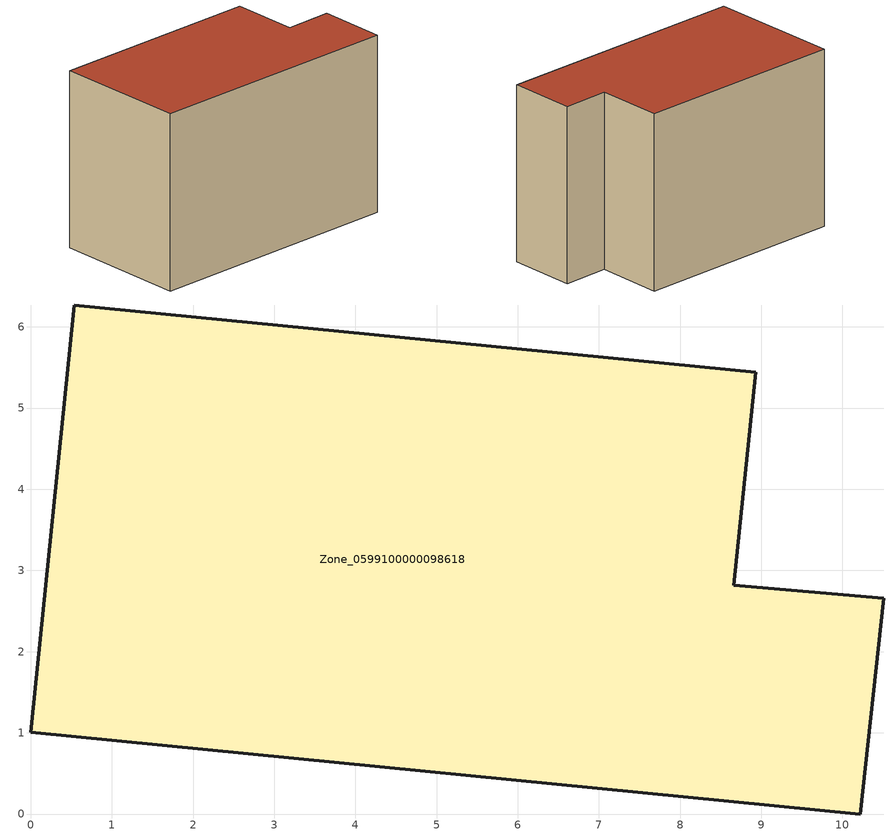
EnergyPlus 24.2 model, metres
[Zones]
Zone_0599100000098618
 floor ground (C_G): 0,1.01 0.54,6.27 8.93,5.44 8.66,2.82 10.51,2.66 10.22,0 z0
 wall outside (C_F): 0.54,6.27 0,1.01 10.22,0 10.51,2.66 8.66,2.82 8.93,5.44 0.54,6.27 z0:6.96
 roof outside (C_R): 0,1.01 10.22,0 10.51,2.66 8.66,2.82 8.93,5.44 0.54,6.27 z6.96
[BUILDING]
Pand.0599100000098618: North Axis=0; Terrain=City; Loads Convergence Tolerance Value=0.04; Temperature Convergence Tolerance Value=0.4; Solar Distribution=FullExterior; Maximum Number of Warmup Days=25; Minimum Number of Warmup Days=1
[Site:Location]
Rotterdam.The.Hague.AP_ZH_NLD Design_Conditions: Latitude=51.96; Longitude=4.45; Time Zone=1; Elevation=-4.5
[SITE:GROUNDTEMPERATURE:BUILDINGSURFACE]
18, 18, 18, 18, 18, 18, 18, 18, 18, 18, 18, 18
[MATERIAL] Thermal Absorptance=0.9; Solar Absorptance=0.7; Visible Absorptance=0.7
Name | Roughness | Thickness | Conductivity | Density | Specific Heat
G.TC.1946 | MediumSmooth | 0.15 | 1 | 540 | 1210
F.TC.1946 | Rough | 0.3 | 0.857143 | 1920 | 840
R.TC.1946 | MediumRough | 0.2 | 0.909091 | 1500 | 1000
[CONSTRUCTION]
C_G: G.TC.1946
C_F: F.TC.1946
C_R: R.TC.1946
[ZONE]
Zone_0599100000098618: Type=1; Multiplier=1; Ceiling Height=Autocalculate; Volume=Autocalculate; Floor Area=autocalculate; Part of Total Floor Area=Yes
[ZONEINFILTRATION:DESIGNFLOWRATE]
Infil_Zone_0599100000098618: Zone or ZoneList or Space or SpaceList=Zone_0599100000098618; Schedule=AlwaysOn; Design Flow Rate Calculation Method=Flow/Area; Flow Rate per Floor Area=0.003; Constant Term Coefficient=1; Temperature Term Coefficient=0; Velocity Term Coefficient=0; Velocity Squared Term Coefficient=0
[HVACTEMPLATE:ZONE:IDEALLOADSAIRSYSTEM]
Zone_0599100000098618: Maximum Heating Supply Air Temperature=50; Minimum Cooling Supply Air Temperature=13; Maximum Heating Supply Air Humidity Ratio=0.0156; Minimum Cooling Supply Air Humidity Ratio=0.0077; Heating Limit=NoLimit; Cooling Limit=NoLimit; Dehumidification Control Type=ConstantSensibleHeatRatio; Cooling Sensible Heat Ratio=0.7; Dehumidification Setpoint=60; Humidification Control Type=None; Humidification Setpoint=30; Outdoor Air Method=None; Outdoor Air Flow Rate per Person=0.00944; Outdoor Air Flow Rate per Zone Floor Area=0; Outdoor Air Flow Rate per Zone=0; Demand Controlled Ventilation Type=None; Outdoor Air Economizer Type=NoEconomizer; Heat Recovery Type=None; Sensible Heat Recovery Effectiveness=0.7; Latent Heat Recovery Effectiveness=0.65
[ZONECONTROL:THERMOSTAT]
ThermostatControl_Zone_0599100000098618: Zone or ZoneList=Zone_0599100000098618; Control Type Schedule=DualSetpointControlType; Control 1=Thermostat_Zone_0599100000098618; Temperature Difference Between Cutout And Setpoint=0
[THERMOSTATSETPOINT:DUALSETPOINT]
Thermostat_Zone_0599100000098618: Heating Setpoint Temperature Schedule=HeatingSetpoint_Zone_0599100000098618; Cooling Setpoint Temperature Schedule=CoolingSetpoint_Zone_0599100000098618
[SCHEDULE:COMPACT]
HeatingSetpoint_Zone_0599100000098618: Through: 12/31, For: AllDays, Until: 24:00, 21
CoolingSetpoint_Zone_0599100000098618: Through: 12/31, For: AllDays, Until: 24:00, 24
DualSetpointControlType: Through: 12/31, For: AllDays, Until: 24:00, 4
AlwaysOn: Through: 12/31, For: AllDays, Until: 24:00, 1
